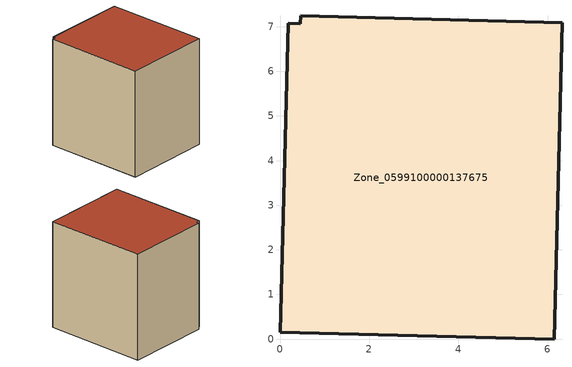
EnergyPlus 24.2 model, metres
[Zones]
Zone_0599100000137675
 floor ground (C_G): 0.19,7.08 0.46,7.07 0.46,7.24 6.32,7.09 6.14,0 0,0.15 z0
 wall outside (C_F): 0.19,7.08 0,0.15 6.14,0 6.32,7.09 0.46,7.24 0.46,7.07 0.19,7.08 z0:7.45
 roof outside (C_R): 0.46,7.07 0.19,7.08 0,0.15 6.14,0 6.32,7.09 0.46,7.24 z7.45
[BUILDING]
Pand.0599100000137675: North Axis=0; Terrain=City; Loads Convergence Tolerance Value=0.04; Temperature Convergence Tolerance Value=0.4; Solar Distribution=FullExterior; Maximum Number of Warmup Days=25; Minimum Number of Warmup Days=1
[Site:Location]
Rotterdam.The.Hague.AP_ZH_NLD Design_Conditions: Latitude=51.96; Longitude=4.45; Time Zone=1; Elevation=-4.5
[SITE:GROUNDTEMPERATURE:BUILDINGSURFACE]
18, 18, 18, 18, 18, 18, 18, 18, 18, 18, 18, 18
[MATERIAL] Thermal Absorptance=0.9; Solar Absorptance=0.7; Visible Absorptance=0.7
Name | Roughness | Thickness | Conductivity | Density | Specific Heat
G.TC.1946-1964 | MediumSmooth | 0.15 | 1 | 540 | 1210
F.TC.1946-1964 | Rough | 0.3 | 0.857143 | 1920 | 840
R.TC.1946-1964 | MediumRough | 0.2 | 0.235294 | 1500 | 1000
[CONSTRUCTION]
C_G: G.TC.1946-1964
C_F: F.TC.1946-1964
C_R: R.TC.1946-1964
[ZONE]
Zone_0599100000137675: Type=1; Multiplier=1; Ceiling Height=Autocalculate; Volume=Autocalculate; Floor Area=autocalculate; Part of Total Floor Area=Yes
[ZONEINFILTRATION:DESIGNFLOWRATE]
Infil_Zone_0599100000137675: Zone or ZoneList or Space or SpaceList=Zone_0599100000137675; Schedule=AlwaysOn; Design Flow Rate Calculation Method=Flow/Area; Flow Rate per Floor Area=0.003; Constant Term Coefficient=1; Temperature Term Coefficient=0; Velocity Term Coefficient=0; Velocity Squared Term Coefficient=0
[HVACTEMPLATE:ZONE:IDEALLOADSAIRSYSTEM]
Zone_0599100000137675: Maximum Heating Supply Air Temperature=50; Minimum Cooling Supply Air Temperature=13; Maximum Heating Supply Air Humidity Ratio=0.0156; Minimum Cooling Supply Air Humidity Ratio=0.0077; Heating Limit=NoLimit; Cooling Limit=NoLimit; Dehumidification Control Type=ConstantSensibleHeatRatio; Cooling Sensible Heat Ratio=0.7; Dehumidification Setpoint=60; Humidification Control Type=None; Humidification Setpoint=30; Outdoor Air Method=None; Outdoor Air Flow Rate per Person=0.00944; Outdoor Air Flow Rate per Zone Floor Area=0; Outdoor Air Flow Rate per Zone=0; Demand Controlled Ventilation Type=None; Outdoor Air Economizer Type=NoEconomizer; Heat Recovery Type=None; Sensible Heat Recovery Effectiveness=0.7; Latent Heat Recovery Effectiveness=0.65
[ZONECONTROL:THERMOSTAT]
ThermostatControl_Zone_0599100000137675: Zone or ZoneList=Zone_0599100000137675; Control Type Schedule=DualSetpointControlType; Control 1=Thermostat_Zone_0599100000137675; Temperature Difference Between Cutout And Setpoint=0
[THERMOSTATSETPOINT:DUALSETPOINT]
Thermostat_Zone_0599100000137675: Heating Setpoint Temperature Schedule=HeatingSetpoint_Zone_0599100000137675; Cooling Setpoint Temperature Schedule=CoolingSetpoint_Zone_0599100000137675
[SCHEDULE:COMPACT]
HeatingSetpoint_Zone_0599100000137675: Through: 12/31, For: AllDays, Until: 24:00, 21
CoolingSetpoint_Zone_0599100000137675: Through: 12/31, For: AllDays, Until: 24:00, 24
DualSetpointControlType: Through: 12/31, For: AllDays, Until: 24:00, 4
AlwaysOn: Through: 12/31, For: AllDays, Until: 24:00, 1
